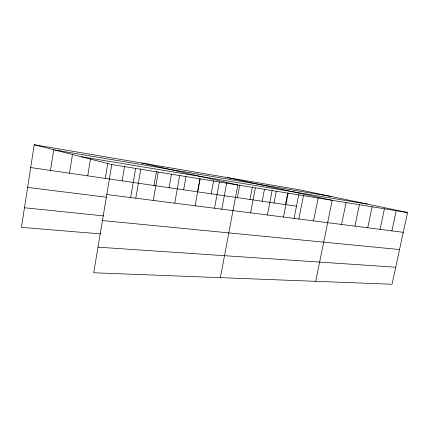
<?xml version="1.0" encoding="UTF-8"?>
<svg xmlns="http://www.w3.org/2000/svg" width="429" height="429" viewBox="0 0 429 429"><rect width="100%" height="100%" fill="white"/><g stroke="black" fill="none" stroke-linecap="round" stroke-linejoin="round"><path stroke-width="0.64" d="M34.213 144.739L111.813 164.538L93.704 272.78L392.052 284.261L407.55 212.553L299.726 189.849L34.213 144.739L21.45 227.37L100.622 233.896M50.488 170.426L53.797 149.415M69.482 173.187L72.48 154.542M87.725 175.847L90.487 158.966M105.261 178.394L107.776 163.31M122.131 180.85L124.635 166.055M130.668 197.549L135.655 168.409M135.784 198.209L140.83 168.887M154.006 185.489L156.462 171.428M153.282 200.434L158.242 172.072M169.085 187.688L171.498 174.072M174.737 203.169L179.665 175.552M183.633 189.8L185.993 176.63M195.12 205.77L200.011 178.855M197.672 191.843L200.021 178.909M211.229 193.817L213.653 180.652M214.511 208.242L219.364 181.998M221.761 209.55L226.743 182.786M220.372 277.654L237.795 184.99L141.838 163.02M237.382 197.624L239.773 184.91M249.994 199.458L252.338 187.146M250.59 212.848L255.362 187.843M262.189 201.233L264.516 189.13M267.401 214.988L272.131 190.567M273.992 202.949L276.265 191.237M285.419 204.612L287.677 193.093M283.467 217.042L288.154 193.168M294.037 218.57L298.82 194.434M298.831 218.999L303.475 195.656M313.545 220.876L318.141 198.037M315.706 281.322L332.202 200.322L227.708 177.611M341.575 224.453L346.08 202.574M354.933 226.158L359.389 204.735M367.75 227.794L372.158 206.81M380.062 229.359L384.422 208.8M391.891 230.872L396.214 210.714M97.989 247.168L395.736 267.219M102.44 220.554L399.555 249.56M24.48 207.754L103.636 215.905M27.622 187.414L106.757 197.26M106.8 194.503L403.276 232.325M30.69 167.546L296.482 206.226M111.813 164.538L407.55 212.553M81.247 156.735L367.24 204.065M55.303 150.118L330.882 196.407"/></g></svg>
